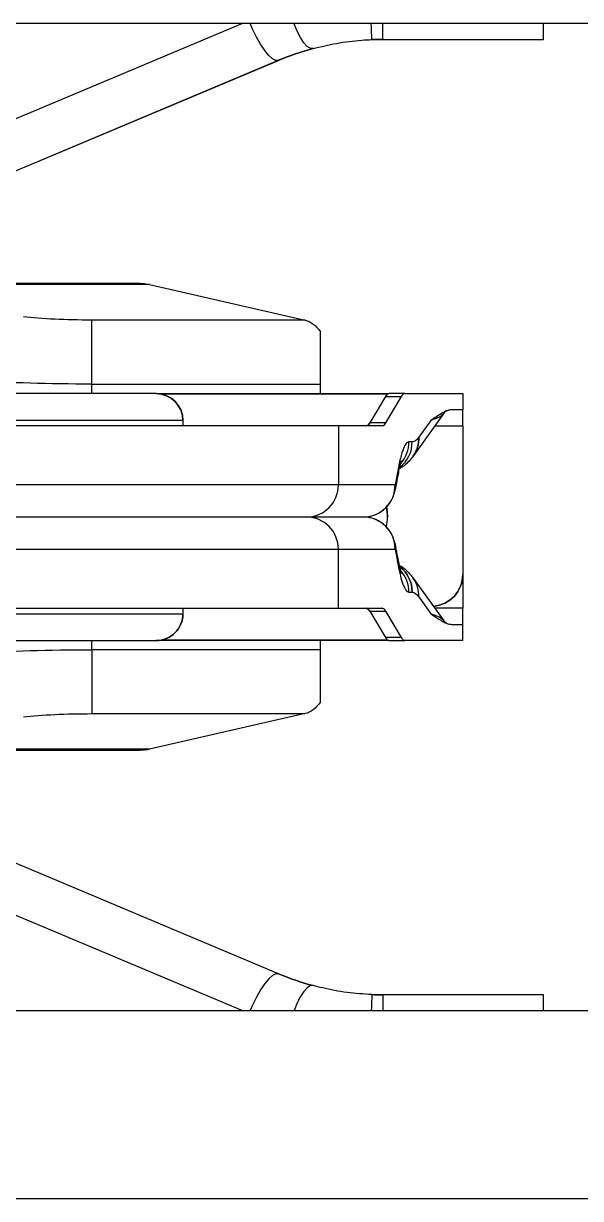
# Model space of a CAD drawing. Header units: inches. Extents: x -1851 to 6314, y -1304 to 4687.
# Drawn here: x 473.37 to 477.45, y 3146.52 to 3155.14 of the extents above; entities that cross this region are included whole.
import ezdxf

# ---------------------------------------------------------------- set-up
doc = ezdxf.new("R2010")
doc.units = ezdxf.units.IN
doc.header["$MEASUREMENT"] = 0

# ---------------------------------------------------------------- blocks, each defined once
blk = doc.blocks.new('2.4.20_7-7_Mid Plan View')
at = {"color": 7, "linetype": 'Continuous', "lineweight": 25}
for p, q in [((8.978616916656481, 1.149999979883432), (8.978616916656481, -1.149999972432852)), ((9.162515842437738, -1.149999972432852), (9.162515842437738, 1.149999979883432)), ((8.943617069244372, 1.115000013262033), (8.943617069244372, -1.115000005811453)), ((9.047566616058337, -0.03002114966511726), (9.047566616058337, -0.14038011059165)), ((9.093566143035876, -0.14038011059165), (9.093566143035876, -0.03002114966511726)), ((9.053566181182848, -0.07188010588288307), (9.053566181182848, -0.1743337325751781)), ((9.064566814422594, -0.07188010588288307), (9.064566814422594, -0.1743337325751781)), ((9.070566379547106, -0.168394397944212), (9.070566379547106, -0.07188010588288307)), ((9.076565944671618, -0.1743337325751781), (9.076565944671618, -0.07188010588288307)), ((9.087566577911364, -0.1743337325751781), (9.087566577911364, -0.07188010588288307)), ((9.027100765228258, -0.1373486183583736), (9.027100765228258, -0.08799999579787254)), ((9.027305805206286, -0.139149721711874), (9.027305805206286, -0.08799999579787254)), ((9.113894664764391, -0.139149721711874), (9.113894664764391, -0.08799999579787254)), ((9.114100658416735, -0.1373486183583736), (9.114100658416735, -0.08799999579787254)), ((8.985478603363024, -0.1632003895938396), (9.006639682769762, -0.112899836152792)), ((9.13449307632445, -0.112899836152792), (9.155654155731188, -0.1632003895938396)), ((9.04585953903197, -0.1284263990819454), (9.033942424774157, -0.1284263990819454)), ((9.033942424774157, -0.1284263990819454), (9.033942424774157, -0.1681241057813168)), ((9.04585953903197, -0.171000000089407), (9.04585953903197, -0.1284263990819454)), ((9.095341884613024, -0.1284263990819454), (9.107258998870837, -0.1284263990819454)), ((9.095341884613024, -0.1284263990819454), (9.095341884613024, -0.171000000089407)), ((9.107258998870837, -0.1681241057813168), (9.107258998870837, -0.1284263990819454)), ((9.033942424774157, -0.1681241057813168), (9.027305805206286, -0.139149721711874)), ((9.113894664764391, -0.139149721711874), (9.107258998870837, -0.1681241057813168)), ((9.047566616058337, -0.1837557666003704), (9.047566616058337, -0.14038011059165)), ((9.093566143035876, -0.14038011059165), (9.093566143035876, -0.1837557666003704)), ((9.053566181182848, -0.1453801058232784), (9.052566730499255, -0.1453801058232784)), ((9.088566028594958, -0.1453801058232784), (9.087566577911364, -0.1453801058232784)), ((9.070566379547106, -0.1789599172770977), (9.070566379547106, -0.168394397944212)), ((9.036112987518298, -0.171000000089407), (9.04585953903197, -0.171000000089407)), ((9.04585953903197, -0.171000000089407), (9.047566616058337, -0.171000000089407)), ((9.093566143035876, -0.171000000089407), (9.095341884613024, -0.171000000089407)), ((9.095341884613024, -0.171000000089407), (9.105088436126696, -0.171000000089407)), ((9.053566181182848, -0.1743337325751781), (9.064566814422594, -0.1743337325751781)), ((9.053566181182848, -0.1743337325751781), (9.053566181182848, -0.1825082562863827)), ((9.064566814422594, -0.1743337325751781), (9.064566814422594, -0.1848992519080639)), ((9.087566577911364, -0.1743337325751781), (9.076565944671618, -0.1743337325751781)), ((9.076565944671618, -0.1848992519080639), (9.076565944671618, -0.1743337325751781)), ((9.087566577911364, -0.1825082562863827), (9.087566577911364, -0.1743337325751781)), ((9.053014003753649, -0.1802006028592587), (9.048118793487536, -0.1830937527120113)), ((9.053014003753649, -0.1802006028592587), (9.053014003753649, -0.1831702701747417)), ((9.088118755340563, -0.1831702701747417), (9.088118755340563, -0.1802006028592587)), ((9.093013965606676, -0.1830937527120113), (9.088118755340563, -0.1802006028592587)), ((8.981566631317126, -0.2125000022351742), (8.981566631317126, -0.1825890205800533)), ((9.047566616058337, -0.1837557666003704), (9.047566616058337, -0.1867254488170147)), ((9.048118793487536, -0.1860634349286556), (9.048118793487536, -0.1830937527120113)), ((9.048118793487536, -0.1860634349286556), (9.053014003753649, -0.1831702701747417)), ((9.088118755340563, -0.1831702701747417), (9.093013965606676, -0.1860634349286556)), ((9.093013965606676, -0.1830937527120113), (9.093013965606676, -0.1860634349286556)), ((9.093566143035876, -0.1867254488170147), (9.093566143035876, -0.1837557666003704)), ((9.159566127777094, -0.1825890205800533), (9.159566127777094, -0.2125000022351742)), ((9.064566814422594, -0.1848992519080639), (9.062281810760485, -0.1853283308446407)), ((9.065760814666735, -0.1848357133567333), (9.063310825347887, -0.1852980367839336)), ((9.078850948333727, -0.1853283308446407), (9.076565944671618, -0.1848992519080639)), ((9.047566616058337, -0.1975000016391277), (9.047566616058337, -0.1867254488170147)), ((9.059206211090075, -0.188246127218008), (9.051401340484606, -0.1938375644385815)), ((9.056566440582262, -0.1874641589820385), (9.056566440582262, -0.1880715899169445)), ((9.089731418609606, -0.1938375644385815), (9.081926548004137, -0.188246127218008)), ((9.084566318511957, -0.1880715899169445), (9.084566318511957, -0.1874641589820385)), ((9.093566143035876, -0.1867254488170147), (9.093566143035876, -0.1975000016391277)), ((9.055711948394762, -0.1893079988658428), (9.052566730499255, -0.191561546176672)), ((9.088566028594958, -0.191561546176672), (9.08542081069945, -0.1893079988658428)), ((9.050565921783434, -0.1954260878264904), (9.050565921783434, -0.1975000016391277)), ((9.090565883636462, -0.1975000016391277), (9.090565883636462, -0.1954260878264904)), ((9.047566616058337, -0.1975000016391277), (9.050565921783434, -0.1975000016391277)), ((9.050565921783434, -0.1975000016391277), (9.053566181182848, -0.1975000016391277)), ((9.059900485992419, -0.1975000016391277), (9.053566181182848, -0.1975000016391277)), ((9.087566577911364, -0.1975000016391277), (9.059900485992419, -0.1975000016391277)), ((9.087566577911364, -0.1975000016391277), (9.090565883636462, -0.1975000016391277)), ((9.093566143035876, -0.1975000016391277), (9.090565883636462, -0.1975000016391277)), ((8.978616916656481, -0.2125000022351742), (8.981566631317126, -0.2125000022351742)), ((9.159566127777094, -0.2125000022351742), (9.162515842437738, -0.2125000022351742))]:
    blk.add_line(p, q, dxfattribs=at)
at = {"color": 8, "linetype": 'Continuous', "lineweight": 25}
for p, q in [((9.052566730499255, -0.02696575224399567), (9.052566730499255, -0.1453801058232784)), ((9.088566028594958, -0.1453801058232784), (9.088566028594958, -0.02696575224399567)), ((8.99926587295531, -0.107378538697958), (8.978616916656481, -0.1564603261649609)), ((9.162515842437738, -0.1564603261649609), (9.141866886138903, -0.107378538697958)), ((9.04585953903197, -0.1284263990819454), (9.047566616058337, -0.1284263990819454)), ((9.093566143035876, -0.1284263990819454), (9.095341884613024, -0.1284263990819454)), ((9.04766389083861, -0.1413606815040112), (9.04766389083861, -0.1834765933454037)), ((9.093468868255602, -0.1834765933454037), (9.093468868255602, -0.1413606815040112)), ((8.981566631317126, -0.1825890205800533), (8.978616916656481, -0.1825890205800533)), ((9.159566127777094, -0.1825890205800533), (9.162515842437738, -0.1825890205800533)), ((9.053566181182848, -0.1975000016391277), (9.053566181182848, -0.192286666482687)), ((9.087566577911364, -0.192286666482687), (9.087566577911364, -0.1975000016391277))]:
    blk.add_line(p, q, dxfattribs=at)
at = {"color": 8, "linetype": 'Continuous', "lineweight": 25, "flags": 128}
for points in [[(8.985478603363024, -0.1632003895938396), (8.985497676849352, -0.1626980118453503), (8.98518773269652, -0.1620802842080593), (8.984564983367907, -0.1613746099174023), (8.983654224395739, -0.1606122814118862), (8.982497417449938, -0.1598271541297436), (8.98114606094359, -0.1590540520846844), (8.97966023635863, -0.1583272777497768), (8.978616916656481, -0.1578808389604092)], [(9.155654155731188, -0.1632003895938396), (9.15563508224486, -0.1626980118453503), (9.155945026397692, -0.1620802842080593), (9.156567775726305, -0.1613746099174023), (9.15747853469848, -0.1606122814118862), (9.158635341644281, -0.1598271541297436), (9.159986698150629, -0.1590540520846844), (9.16147252273559, -0.1583272777497768), (9.162515842437738, -0.1578808389604092)], [(8.983278476715075, -0.1696162186563015), (8.983239376068102, -0.1691089533269405), (8.982875072479235, -0.1685352735221386), (8.98219987106322, -0.1679194532334805), (8.981243335723864, -0.1672875843942165), (8.980046474456774, -0.166666429489851), (8.978657924652087, -0.1660823039710522), (8.978616916656481, -0.1660667173564434)], [(9.157854282379144, -0.1696162186563015), (9.157893383026117, -0.1691089533269405), (9.158257686614984, -0.1685352735221386), (9.158932888031, -0.1679194532334805), (9.159889423370355, -0.1672875843942165), (9.161086284637445, -0.166666429489851), (9.162474834442133, -0.1660823039710522), (9.162515842437738, -0.1660667173564434)], [(8.981607639312731, -0.1805648170411587), (8.98145409774779, -0.1805585883557796), (8.980999195098864, -0.1805401556193829), (8.980260097503649, -0.1805102340877056), (8.97926636886596, -0.1804699562489986), (8.978616916656481, -0.1804436556994915)], [(9.159525119781488, -0.1805648170411587), (9.15967866134643, -0.1805585883557796), (9.160133563995355, -0.1805401556193829), (9.16087266159057, -0.1805102340877056), (9.161866390228266, -0.1804699562489986), (9.162515842437738, -0.1804436556994915)], [(9.062281810760485, -0.1853283308446407), (9.06284829330443, -0.1853494606912136), (9.063311779022204, -0.18529998883605)], [(9.078850948333727, -0.1853283308446407), (9.078284465789782, -0.1853494606912136), (9.077837192535387, -0.1853027157485485)]]:
    blk.add_lwpolyline(points, dxfattribs=at)
at = {"color": 7, "linetype": 'Continuous', "lineweight": 25, "flags": 128}
blk.add_lwpolyline([(9.072388851165758, -0.183266919106245), (9.072155200958239, -0.1833244971930981), (9.070597850799548, -0.1835000030696392), (9.070595943450915, -0.1835000030696392)], dxfattribs=at)
at = {"color": 7, "linetype": 'Continuous', "lineweight": 25}
for centre, radius, start, end in [((9.052566346217159, -0.1403801070776467), 0.004999999999998858, 179.9999999999593, 270), ((9.08856634621716, -0.1403801070776467), 0.005000000000003973, 270, 0), ((9.031566346217158, -0.1825890263318115), 0.05000000000000238, 157.1840133452676, 164.9622104957296), ((9.10956634621716, -0.1825890263318115), 0.05000000000000081, 15.03778950426953, 22.81598665473238), ((9.064596261420153, -0.1683636076715516), 0.005970197525267743, 269.7173970353068, 359.7045055063402), ((9.07653649767406, -0.1683636076715516), 0.005970197525265776, 180.2954944936597, 270.2826029646916), ((9.064596261420139, -0.1789291270044089), 0.005970197525279368, 269.7173970354054, 359.704505506245), ((9.064566346217159, -0.1789599125320649), 0.006000000000003063, 281.5751545752809, 0), ((9.07656634621716, -0.1789599125320649), 0.005999999999999652, 180, 258.4248454247622), ((9.076536497674066, -0.1789291270044373), 0.005970197525269449, 180.2954944936597, 270.2826029646268), ((9.031566346217158, -0.1825890263318115), 0.05000000000000263, 177.6797848110534, 180), ((9.052682985918583, -0.1793632160041341), 0.0009004385333241347, 291.5688168758184, 348.7690653735868), ((9.088449773175629, -0.1793632160041057), 0.0009004385333288086, 191.2309346267876, 248.431183124439), ((9.10956634621716, -0.1825890263318115), 0.04999999999999923, 0, 2.320215188946566), ((9.048449859840947, -0.1839311800356995), 0.0009004940048711581, 111.5707412087043, 168.7671410403733), ((9.052683003696412, -0.1823328981478767), 0.0009004182079928646, 291.5681117125671, 348.7697705369916), ((9.070600637952449, -0.1764999985635143), 0.007000000000002837, 254.7366798827763, 284.807812702024), ((9.088449755397807, -0.1823328981478483), 0.0009004182080023684, 191.2302294635621, 248.431888287571), ((9.092682899253258, -0.1839311800356995), 0.0009004940048878132, 11.2328589603057, 68.42925879080984), ((9.048449793544759, -0.1869008069555491), 0.0009004182079827856, 111.5681117116398, 168.7697705366313), ((9.092682965549447, -0.1869008069555491), 0.000900418207997316, 11.23022946383854, 68.43188828779509), ((9.059900637952449, -0.1914999985635291), 0.005999999999999575, 185.0710830415872, 270)]:
    blk.add_arc(centre, radius, start, end, dxfattribs=at)
at = {"color": 8, "linetype": 'Continuous', "lineweight": 25}
for centre, radius, start, end in [((9.056576592455603, -0.1820552845399845), 0.006016313942069017, 269.9033195776952, 321.6640282345666), ((9.056570529854408, -0.1814290564304883), 0.006035103936963979, 269.9611774617908, 310.7007223614613), ((9.064966767025563, -0.1809102737053649), 0.004008978571453368, 264.2744068641356, 281.5630508133006), ((9.076165992068656, -0.1809102737052228), 0.004008978571578251, 258.4369491869629, 275.7255931355865), ((9.0845557855199, -0.1820563898209002), 0.006015209318014924, 218.3285181572849, 270.1003283954014), ((9.084562202629723, -0.1814291679999656), 0.006034992385590334, 229.2748099092528, 270.0390758900987), ((9.055886272710492, -0.1836017744164735), 0.005708886619447907, 268.2501666162738, 305.5823720997189), ((9.08524904510654, -0.1835917484686718), 0.005718830476771704, 234.4456322538815, 271.7211427847404)]:
    blk.add_arc(centre, radius, start, end, dxfattribs=at)
at = {"color": 7, "linetype": 'Continuous', "lineweight": 25, "extrusion": (0, 0, -1)}
for centre, major_axis, ratio, start_param, end_param in [((9.043741834101876, -0.1284264054347375), (0, 0.02999999999999997), 0.07059807471688373, 0.7853981633965146, 1.570796326794897), ((9.097459441803007, -0.1284264054347375), (0, 0.02999999999999997), 0.07059807471688373, 4.712388980384691, 5.497787143781462), ((9.031824049530623, -0.1284264054347375), (0, 0.01800000000000407), 0.1176634578614461, 0.7853981633977938, 1.570796326794897), ((9.109377226374253, -0.1284264054347375), (0, 0.01800000000000407), 0.1176634578614461, 4.712388980384691, 5.497787143782991), ((9.057100637952441, -0.137348622416738), (-0.02999999999999997, 0), 0.5137614678899354, 6.166060387483305, 6.283185307179586), ((9.084100637952442, -0.137348622416738), (-0.02999999999999997, 0), 0.5137614678899354, 3.141592653589793, 3.258717573286149), ((9.04585977634338, -0.1674036682883013), (-0.01200000000000272, 0), 0.5137614678897049, 5.66035872176779, 6.166060387482683), ((9.095341499561503, -0.1674036682883013), (-0.01200000000000272, 0), 0.5137614678897049, 3.25871757328675, 3.764419239001879), ((9.01256634621716, -0.1880715860740452), (-0.04399999999999916, 0), 0.1432846062743171, 3.141592653589792, 3.338988213439259), ((9.12856634621716, -0.1880715860740452), (-0.04400000000000254, 0), 0.1432846062743059, 6.085789747330279, 6.283185307179586)]:
    blk.add_ellipse(centre, major_axis=major_axis, ratio=ratio, start_param=start_param, end_param=end_param, dxfattribs=at)
at = {"color": 8, "linetype": 'Continuous', "lineweight": 25, "extrusion": (0, 0, -1)}
for centre, major_axis, ratio, start_param, end_param in [((9.052566346217159, -0.1856222079666168), (0.001407997862649493, 0.008289600608815124), 0.1648164846434787, 2.341151966125453, 2.976790954809462), ((9.08856634621716, -0.1856222079666168), (-0.001407997862647788, 0.008289600608815126), 0.1648164846435522, 3.306394352365346, 3.942033341053348)]:
    blk.add_ellipse(centre, major_axis=major_axis, ratio=ratio, start_param=start_param, end_param=end_param, dxfattribs=at)
at = {"color": 7, "linetype": 'Continuous', "lineweight": 25}
for points, knots in [([(8.981607639312731, -0.1805648170411587), (8.981712996670122, -0.1790192884915598), (8.981926923680358, -0.1758811089656831), (8.982606469888385, -0.1722350655495006), (8.983130232978564, -0.17019393250294), (8.983278476715075, -0.1696162186563015)], [0, 0, 0, 0, 0.4102907881150988, 0.8330911462324322, 0.9999999999999999, 0.9999999999999999, 0.9999999999999999, 0.9999999999999999]), ([(9.157854282379144, -0.1696162186563015), (9.158201662371393, -0.1710557571991558), (9.158906064918806, -0.173974792950446), (9.159376177542153, -0.1777176235132742), (9.1594922336275, -0.1799361623009474), (9.159525119781488, -0.1805648170411587)], [0, 0, 0, 0, 0.4108222242134112, 0.8330480388077669, 1, 1, 1, 1]), ([(9.062281810760485, -0.1853283308446407), (9.06206470200063, -0.1853671686629923), (9.061095357833207, -0.1855405712134086), (9.059562623444474, -0.1858739096793158), (9.057955277215651, -0.1863570811517832), (9.056804820811823, -0.1868914894497777), (9.056646759718728, -0.1872712053868781), (9.056566440582262, -0.1874641589820385)], [0, 0, 0, 0, 0.06392055631916088, 0.2853916096591312, 0.5110501467026596, 0.7515389193813825, 1, 1, 1, 1]), ([(9.06159039688109, -0.1856420002877712), (9.061529497605914, -0.1857612121380328), (9.061265849450987, -0.1862773099778963), (9.060640338374565, -0.1870042621913797), (9.059895673175053, -0.1877324405522245), (9.059405487508254, -0.1880976554730864), (9.059206211090075, -0.188246127218008)], [0, 0, 0, 0, 0.09665598736893885, 0.418447882313623, 0.7635801476019181, 1, 1, 1, 1]), ([(9.063341342926012, -0.1853010319173336), (9.063156693369518, -0.1853315548071635), (9.062492400665125, -0.1854413635357162), (9.06161806268079, -0.1856297102130213), (9.060757330946895, -0.1858438101218098), (9.060258340410488, -0.1859952994582841), (9.060042675136689, -0.186083643818364), (9.060075818415388, -0.1860676373075876), (9.060082637786852, -0.1860643438994884)], [0, 0, 0, 0, 0.09870386621446982, 0.3550956713072793, 0.5854891698517076, 0.7843542131503516, 0.9556299562646119, 1, 1, 1, 1]), ([(9.07783909988402, -0.1852939240634441), (9.077256390475743, -0.1851958156105695), (9.076402192219415, -0.1850519976659939), (9.07562186293416, -0.1848864964696872), (9.07537385177611, -0.1848338954150677)], [0, 0, 0, 0, 0.6821711516693864, 1, 1, 1, 1]), ([(9.081053936004633, -0.1860664002597332), (9.081056836368358, -0.1860677129227497), (9.081065580661193, -0.1860716704642016), (9.080802937519227, -0.1859723892304146), (9.080279341657135, -0.1858180873493041), (9.079422699764084, -0.1856094076311763), (9.07857826429279, -0.1854301209640141), (9.077950930764604, -0.185326306275897), (9.077795230865465, -0.1853005401790142)], [0, 0, 0, 0, 0.08263113541203514, 0.2491242175074392, 0.4410219759359906, 0.6645625129297523, 0.9167467056084316, 1, 1, 1, 1]), ([(9.084566318511957, -0.1874641589820385), (9.084505907226696, -0.1872966984030597), (9.084383344557072, -0.1869569536760309), (9.083350439637247, -0.18641946886612), (9.081608315245763, -0.1858591668881218), (9.079779736958574, -0.1855071371096813), (9.078850948333734, -0.1853283308446407)], [0, 0, 0, 0, 0.2156752887489607, 0.4375629330006845, 0.7143216926068535, 1, 1, 1, 1]), ([(9.081926548004137, -0.188246127218008), (9.081614946923576, -0.1880060488269066), (9.081006641466072, -0.1875373694652751), (9.080170984600098, -0.186676350293709), (9.079725937260175, -0.185957332265076), (9.079529964447008, -0.1856407187879086)], [0, 0, 0, 0, 0.3701808604329945, 0.722664495441537, 1, 1, 1, 1]), ([(9.052566730499255, -0.191561546176672), (9.052563550304445, -0.1915658625898118), (9.05219677997287, -0.1920636724308338), (9.051479964287818, -0.1931901227448805), (9.05066606505957, -0.1944747880017701), (9.050582608423898, -0.1952675749561763), (9.050565921783434, -0.1954260878264904)], [0, 0, 0, 0, 0.003350018138809261, 0.3863559736392916, 0.8773056551483088, 0.9999999999999999, 0.9999999999999999, 0.9999999999999999, 0.9999999999999999]), ([(9.090565883636462, -0.1954260878264904), (9.090543340776865, -0.1952369267211225), (9.090475697463116, -0.1946693197614877), (9.090003876735853, -0.1937252302820411), (9.08929137464597, -0.1926308502317227), (9.088823399492473, -0.1919108363114219), (9.088569209113363, -0.1915658626076038), (9.088566028594958, -0.191561546176672)], [0, 0, 0, 0, 0.1464031351074058, 0.4393051005051868, 0.7322731650871933, 0.9966501087519968, 1, 1, 1, 1]), ([(9.051401340484606, -0.1938375644385815), (9.051274957021594, -0.1939353923943372), (9.051098542405935, -0.194071947294816), (9.050980786938862, -0.1942591269969114), (9.050947391509997, -0.1943122111260891)], [0, 0, 0, 0, 0.7164001834119238, 0.9999999999999999, 0.9999999999999999, 0.9999999999999999, 0.9999999999999999]), ([(9.09051057052611, -0.1949949525296688), (9.090510253296767, -0.1949935317864231), (9.090475436964429, -0.1948376033731165), (9.090358670586294, -0.194539565042021), (9.090096315530506, -0.194139355228117), (9.089852843448408, -0.1939379798377274), (9.089731418609606, -0.1938375495374203)], [0, 0, 0, 0, 0.00306727455042034, 0.3366373575380873, 0.669166578615351, 1, 1, 1, 1]), ([(9.050629817962633, -0.1949736587703228), (9.050626885499614, -0.194980147394574), (9.050619918490856, -0.1949955632076978), (9.050619544259757, -0.1950125491359245), (9.050619327545153, -0.1950223855674267)], [0, 0, 0, 0, 0.4209070372066204, 1, 1, 1, 1])]:
    blk.add_open_spline(points, degree=3, knots=knots, dxfattribs=at)
blk = doc.blocks.new('2.4.20_8_Plan View')
at = {"color": 7, "linetype": 'Continuous', "lineweight": 25}
for p, q in [((9.323470592498765, -1.149999976158171), (9.323470592498765, 1.149999976158114)), ((9.507369041442857, 1.149999976158142), (9.507369041442857, -1.149999976158142)), ((9.542368888854973, 1.115000009536743), (9.542368888854973, -1.115000009536743)), ((9.392419815063462, -0.1403801143169403), (9.392419815063462, -0.03002115339040756)), ((9.43841981887816, -0.03002115339040756), (9.43841981887816, -0.1403801143169403)), ((9.398419857025132, -0.1743337363004684), (9.398419857025132, -0.07188010960817337)), ((9.40942001342772, -0.1743337363004684), (9.40942001342772, -0.07188010960817337)), ((9.41542005538939, -0.1683944016695023), (9.41542005538939, -0.07188010960817337)), ((9.421419620513902, -0.07188010960817337), (9.421419620513902, -0.1743337363004684)), ((9.43241977691649, -0.07188010960817337), (9.43241977691649, -0.1743337363004684)), ((9.371885299682603, -0.1373486220836639), (9.371885299682603, -0.08799999952316284)), ((9.372091293334947, -0.1391497254371643), (9.372091293334947, -0.08799999952316284)), ((9.458680152893052, -0.1391497254371643), (9.458680152893052, -0.08799999952316284)), ((9.458885669708238, -0.1373486220836639), (9.458885669708238, -0.08799999952316284)), ((9.351492881774888, -0.1128998398780823), (9.330332279205308, -0.1632003933191299)), ((9.500507354736321, -0.1632003933191299), (9.479346752166734, -0.1128998398780823)), ((9.378726959228501, -0.1681241095066071), (9.378726959228501, -0.1284264028072357)), ((9.390644550323472, -0.1284264028072357), (9.378726959228501, -0.1284264028072357)), ((9.390644550323472, -0.1284264028072357), (9.390644550323472, -0.1710000038146973)), ((9.440126419067369, -0.1710000038146973), (9.440126419067369, -0.1284264028072357)), ((9.440126419067369, -0.1284264028072357), (9.45204401016234, -0.1284264028072357)), ((9.45204401016234, -0.1284264028072357), (9.45204401016234, -0.1681241095066071)), ((9.372091293334947, -0.1391497254371643), (9.378726959228501, -0.1681241095066071)), ((9.45204401016234, -0.1681241095066071), (9.458680152893052, -0.1391497254371643)), ((9.392419815063462, -0.1403801143169403), (9.392419815063462, -0.1837557703256607)), ((9.43841981887816, -0.1837557703256607), (9.43841981887816, -0.1403801143169403)), ((9.39741992950438, -0.1453801095485687), (9.398419857025132, -0.1453801095485687)), ((9.43241977691649, -0.1453801095485687), (9.433419704437242, -0.1453801095485687)), ((9.41542005538939, -0.178959921002388), (9.41542005538939, -0.1683944016695023)), ((9.390644550323472, -0.1710000038146973), (9.3808979988098, -0.1710000038146973)), ((9.392419815063462, -0.1710000038146973), (9.390644550323472, -0.1710000038146973)), ((9.440126419067369, -0.1710000038146973), (9.43841981887816, -0.1710000038146973)), ((9.44987297058104, -0.1710000038146973), (9.440126419067369, -0.1710000038146973)), ((9.398419857025132, -0.182508260011673), (9.398419857025132, -0.1743337363004684)), ((9.398419857025132, -0.1743337363004684), (9.40942001342772, -0.1743337363004684)), ((9.40942001342772, -0.1848992556333542), (9.40942001342772, -0.1743337363004684)), ((9.43241977691649, -0.1743337363004684), (9.421419620513902, -0.1743337363004684)), ((9.421419620513902, -0.1743337363004684), (9.421419620513902, -0.1848992556333542)), ((9.43241977691649, -0.1743337363004684), (9.43241977691649, -0.182508260011673)), ((9.392971992492662, -0.1830937564373016), (9.397867679595933, -0.180200606584549)), ((9.397867679595933, -0.183170273900032), (9.397867679595933, -0.180200606584549)), ((9.432971954345689, -0.180200606584549), (9.432971954345689, -0.183170273900032)), ((9.432971954345689, -0.180200606584549), (9.43786764144896, -0.1830937564373016)), ((9.326419830322251, -0.1825890243053436), (9.326419830322251, -0.2125000059604645)), ((9.392419815063462, -0.186725452542305), (9.392419815063462, -0.1837557703256607)), ((9.392971992492662, -0.1830937564373016), (9.392971992492662, -0.1860634386539459)), ((9.397867679595933, -0.183170273900032), (9.392971992492662, -0.1860634386539459)), ((9.43786764144896, -0.1860634386539459), (9.432971954345689, -0.183170273900032)), ((9.43786764144896, -0.1860634386539459), (9.43786764144896, -0.1830937564373016)), ((9.43841981887816, -0.1837557703256607), (9.43841981887816, -0.186725452542305)), ((9.504420280456529, -0.2125000059604645), (9.504420280456529, -0.1825890243053436)), ((9.40713500976561, -0.185328334569931), (9.40942001342772, -0.1848992556333542)), ((9.420225620269761, -0.1848357170820236), (9.42267513275145, -0.1852980405092239)), ((9.421419620513902, -0.1848992556333542), (9.423704624176011, -0.185328334569931)), ((9.392419815063462, -0.186725452542305), (9.392419815063462, -0.197500005364418)), ((9.39625501632689, -0.1938375681638718), (9.404059886932359, -0.1882461309432983)), ((9.401419639587388, -0.1880715936422348), (9.401419639587388, -0.1874641627073288)), ((9.426779747009263, -0.1882461309432983), (9.434584617614732, -0.1938375681638718)), ((9.429419994354234, -0.1874641627073288), (9.429419994354234, -0.1880715936422348)), ((9.43841981887816, -0.197500005364418), (9.43841981887816, -0.186725452542305)), ((9.39741992950438, -0.1915615499019623), (9.400565147399888, -0.1893080025911331)), ((9.430274486541734, -0.1893080025911331), (9.433419704437242, -0.1915615499019623)), ((9.395419597625718, -0.197500005364418), (9.395419597625718, -0.1954260915517807)), ((9.435420036315904, -0.1954260915517807), (9.435420036315904, -0.197500005364418)), ((9.392419815063462, -0.197500005364418), (9.395419597625718, -0.197500005364418)), ((9.398419857025132, -0.197500005364418), (9.395419597625718, -0.197500005364418)), ((9.398419857025132, -0.197500005364418), (9.42608547210692, -0.197500005364418)), ((9.42608547210692, -0.197500005364418), (9.43241977691649, -0.197500005364418)), ((9.435420036315904, -0.197500005364418), (9.43241977691649, -0.197500005364418)), ((9.43841981887816, -0.197500005364418), (9.435420036315904, -0.197500005364418)), ((9.326419830322251, -0.2125000059604645), (9.323470592498765, -0.2125000059604645)), ((9.507369041442857, -0.2125000059604645), (9.504420280456529, -0.2125000059604645))]:
    blk.add_line(p, q, dxfattribs=at)
at = {"color": 8, "linetype": 'Continuous', "lineweight": 25}
for p, q in [((9.39741992950438, -0.1453801095485687), (9.39741992950438, -0.02696575596928596)), ((9.433419704437242, -0.02696575596928596), (9.433419704437242, -0.1453801095485687)), ((9.323470592498765, -0.1564603298902512), (9.344119071960435, -0.1073785424232483)), ((9.486720561981187, -0.1073785424232483), (9.507369041442857, -0.1564603298902512)), ((9.392419815063462, -0.1284264028072357), (9.390644550323472, -0.1284264028072357)), ((9.440126419067369, -0.1284264028072357), (9.43841981887816, -0.1284264028072357)), ((9.392517089843736, -0.183476597070694), (9.392517089843736, -0.1413606852293015)), ((9.438322544097886, -0.1413606852293015), (9.438322544097886, -0.183476597070694)), ((9.326419830322251, -0.1825890243053436), (9.323470592498765, -0.1825890243053436)), ((9.504420280456529, -0.1825890243053436), (9.507369041442857, -0.1825890243053436)), ((9.398419857025132, -0.1922866702079773), (9.398419857025132, -0.197500005364418)), ((9.43241977691649, -0.197500005364418), (9.43241977691649, -0.1922866702079773))]:
    blk.add_line(p, q, dxfattribs=at)
at = {"color": 8, "linetype": 'Continuous', "lineweight": 25, "flags": 128}
for points in [[(9.330332279205308, -0.1632003933191299), (9.330350875854478, -0.1626980155706406), (9.330041408538804, -0.1620802879333496), (9.32941818237304, -0.1613746136426926), (9.328507900238023, -0.1606122851371765), (9.32735109329223, -0.1598271578550339), (9.325999736785874, -0.1590540558099747), (9.324513435363755, -0.1583272814750671), (9.323470592498765, -0.1578808426856995)], [(9.500507354736321, -0.1632003933191299), (9.500489234924302, -0.1626980155706406), (9.500798225402818, -0.1620802879333496), (9.501421928405748, -0.1613746136426926), (9.502331733703599, -0.1606122851371765), (9.5034885406494, -0.1598271578550339), (9.504839897155748, -0.1590540558099747), (9.506325721740708, -0.1583272814750671), (9.507369041442857, -0.1578808426856995)], [(9.328132152557359, -0.1696162223815918), (9.328093051910386, -0.1691089570522308), (9.32772827148436, -0.1685352772474289), (9.327053546905503, -0.1679194569587708), (9.326097011566148, -0.1672875881195068), (9.3248996734619, -0.1666664332151413), (9.32351160049437, -0.1660823076963425), (9.323470592498765, -0.1660667210817337)], [(9.502707481384263, -0.1696162223815918), (9.502746582031236, -0.1691089570522308), (9.50311183929442, -0.1685352772474289), (9.503786087036119, -0.1679194569587708), (9.504742622375474, -0.1672875881195068), (9.50594043731688, -0.1666664332151413), (9.507328033447251, -0.1660823076963425), (9.507369041442857, -0.1660667210817337)], [(9.326460838317857, -0.180564820766449), (9.326307296752915, -0.1805585920810699), (9.32585239410399, -0.1805401593446732), (9.325113773345933, -0.1805102378129959), (9.32411956787108, -0.1804699599742889), (9.323470592498765, -0.1804436594247818)], [(9.504379272460923, -0.180564820766449), (9.504532814025865, -0.1805585920810699), (9.50498771667479, -0.1805401593446732), (9.505725860595689, -0.1805102378129959), (9.506719589233384, -0.1804699599742889), (9.507369041442857, -0.1804436594247818)], [(9.40713500976561, -0.185328334569931), (9.407701969146714, -0.1853494644165039), (9.40814876556395, -0.1853027194738388)], [(9.423704624176011, -0.185328334569931), (9.423137664794908, -0.1853494644165039), (9.422674655914292, -0.1852999925613403)]]:
    blk.add_lwpolyline(points, dxfattribs=at)
at = {"color": 7, "linetype": 'Continuous', "lineweight": 25}
for centre, radius, start, end in [((9.39741981988049, -0.140380110802937), 0.005000000000002268, 180, 270), ((9.433419819880491, -0.140380110802937), 0.005000000000002268, 270, 4.071109992273302e-11), ((9.37641981988049, -0.1825890300571018), 0.05000000000000081, 157.1840133452685, 164.9622104957297), ((9.454419819880492, -0.1825890300571018), 0.05000000000000247, 15.03778950427034, 22.81598665473241), ((9.37641981988049, -0.1825890300571018), 0.04999999999999581, 177.6797848110534, 180), ((9.397533645840142, -0.1793607041879852), 0.0009038885914498615, 291.6879850992175, 348.6498971497795), ((9.433305988101509, -0.1793607041879852), 0.0009038885914726096, 191.3501028508159, 248.3120148998992), ((9.454419819880492, -0.1825890300571018), 0.05000000000000222, 0, 2.320215188946566), ((9.426085528145208, -0.1915000022888194), 0.005999999999997947, 270, 354.9289169583989)]:
    blk.add_arc(centre, radius, start, end, dxfattribs=at)
at = {"color": 8, "linetype": 'Continuous', "lineweight": 25}
for centre, radius, start, end in [((9.421019717835222, -0.1809080601231017), 0.004011179845564199, 258.5469167245889, 275.7217238348908), ((9.429410414721573, -0.1820531185142613), 0.006018482751953492, 218.345979268359, 270.0911978609067), ((9.40073968906421, -0.1836008798053683), 0.005709791176949686, 268.2482618784071, 305.5849630830128)]:
    blk.add_arc(centre, radius, start, end, dxfattribs=at)
at = {"color": 7, "linetype": 'Continuous', "lineweight": 25}
for centre, major_axis, ratio, start_param, end_param in [((9.38852672429465, -0.1284264091600278), (0, 0.02999999999999997), 0.07059807471682689, 4.712388980384691, 5.497787143783335), ((9.44224433199578, -0.1284264091600278), (0, 0.02999999999999997), 0.07059807471682689, 0.7853981633963478, 1.570796326794897), ((9.376608939723397, -0.1284264091600278), (0, 0.01800000000000407), 0.1176634578613514, 4.712388980384691, 5.497787143780882), ((9.45416211656702, -0.1284264091600278), (0, 0.01800000000000407), 0.1176634578613514, 0.7853981633964883, 1.570796326794897), ((9.401885528145215, -0.1373486261420283), (0.02999999999999997, 0), 0.5137614678899354, 3.141592653589793, 3.258717573286122), ((9.428885528145209, -0.1373486261420283), (0.02999999999999997, 0), 0.5137614678899354, 6.16606038748331, 6.283185307179586), ((9.390644666536154, -0.1674036720135916), (0.01199999999999589, 0), 0.513761467889997, 3.258717573286618, 3.764419239001527), ((9.440126389754269, -0.1674036720135916), (0.01199999999999589, 0), 0.513761467889997, 5.660358721767893, 6.166060387482749), ((9.35741981988049, -0.1880715897993355), (0.04400000000000082, 0), 0.1432846062743115, 6.085789747330311, 6.283185307179586), ((9.47341981988049, -0.1880715897993355), (0.04400000000000082, 0), 0.1432846062743115, 3.141592653589792, 3.338988213439287)]:
    blk.add_ellipse(centre, major_axis=major_axis, ratio=ratio, start_param=start_param, end_param=end_param, dxfattribs=at)
at = {"color": 8, "linetype": 'Continuous', "lineweight": 25}
for centre, major_axis, ratio, start_param, end_param in [((9.39741981988049, -0.1856222116919071), (0.001407997862647788, 0.008289600608815126), 0.1648164846437522, 3.30639435236515, 3.942033341052742), ((9.433419819880491, -0.1856222116919071), (-0.001407997862647788, 0.008289600608815126), 0.1648164846436843, 2.341151966126681, 2.976790954814453)]:
    blk.add_ellipse(centre, major_axis=major_axis, ratio=ratio, start_param=start_param, end_param=end_param, dxfattribs=at)
at = {"color": 7, "linetype": 'Continuous', "lineweight": 25}
for points, knots in [([(9.328132152557359, -0.1696162223815918), (9.3277847346598, -0.1710557586770847), (9.32708025524959, -0.1739747898712949), (9.326610610472855, -0.1777176575780857), (9.326493907991505, -0.1799361674801503), (9.326460838317857, -0.180564820766449)], [0, 0, 0, 0, 0.4108211994198765, 0.8330459607745107, 1, 1, 1, 1]), ([(9.504379272460923, -0.180564820766449), (9.504274024655189, -0.1790192733662366), (9.504060316314778, -0.1758810001484505), (9.503379393123836, -0.1722351391631491), (9.502855701262831, -0.1701939404128154), (9.502707481384263, -0.1696162223815918)], [0, 0, 0, 0, 0.4102847523955509, 0.833093601600821, 1, 1, 1, 1]), ([(9.401419639587388, -0.1874641627073288), (9.40148005087265, -0.18729670212835), (9.401602613542266, -0.1869569574013212), (9.402635518462098, -0.1864194725914103), (9.404377642853568, -0.1858591706134121), (9.406206221140764, -0.1855071408349716), (9.40713500976561, -0.185328334569931)], [0, 0, 0, 0, 0.2156752887489607, 0.4375629330006845, 0.7143216926068535, 1, 1, 1, 1]), ([(9.404059886932359, -0.1882461309432983), (9.404371292688616, -0.188006044882286), (9.40497924234576, -0.1875373308795361), (9.4058149921579, -0.186676356772864), (9.406260026543492, -0.1859573368322742), (9.40645599365233, -0.1856407225131989)], [0, 0, 0, 0, 0.3701608031540423, 0.72265566338924, 1, 1, 1, 1]), ([(9.40493249893187, -0.1860664039850235), (9.404929389398006, -0.186067716217849), (9.404920014114879, -0.1860716726160661), (9.405183973686825, -0.1859724066998183), (9.40570618583881, -0.185818064788009), (9.406564162318503, -0.1856094546050429), (9.407407462976195, -0.185430076936683), (9.408035318385515, -0.1853263079553074), (9.40819120407103, -0.1853005439043045)], [0, 0, 0, 0, 0.08262902771801044, 0.2491275423314087, 0.4410063916076862, 0.6645639869246074, 0.9167170146715522, 1, 1, 1, 1]), ([(9.408147335052476, -0.1852939277887344), (9.408729852050385, -0.1851958148291999), (9.409583799582492, -0.1850519850011096), (9.410364088473656, -0.1848864993850725), (9.410612106323228, -0.184833899140358)], [0, 0, 0, 0, 0.6821461225587816, 1, 1, 1, 1]), ([(9.422644615173333, -0.1853010356426239), (9.422829451122311, -0.1853315563397189), (9.42349421472165, -0.1854413242098758), (9.424367700899673, -0.1856297383982337), (9.425228748194904, -0.1858438099017405), (9.42572738364666, -0.1859953068353661), (9.425943794707308, -0.1860836476355132), (9.42591062230477, -0.1860676409650637), (9.425903797149644, -0.1860643476247787)], [0, 0, 0, 0, 0.09873375303834961, 0.3550965350949001, 0.5854873694555168, 0.784350113153554, 0.9556304693431188, 1, 1, 1, 1]), ([(9.423704624176011, -0.185328334569931), (9.42392156281285, -0.1853671737339937), (9.424890357924198, -0.1855406199804293), (9.426423297963126, -0.185873919755835), (9.428031415035264, -0.1863570570427271), (9.429180836637599, -0.1868915114013703), (9.429339412063712, -0.1872712124042835), (9.429419994354234, -0.1874641627073288)], [0, 0, 0, 0, 0.06390334483487728, 0.28537677280182, 0.5110501266917958, 0.751533376217335, 1, 1, 1, 1]), ([(9.424395561218248, -0.1856420040130615), (9.424456635575197, -0.1857612132582176), (9.424720990061758, -0.1862771990232091), (9.425346036351243, -0.1870042485755334), (9.426090251049374, -0.1877324758086161), (9.426580453134534, -0.1880976626011659), (9.426779747009263, -0.1882461309432983)], [0, 0, 0, 0, 0.09668120961679, 0.4184753275443245, 0.7635785143809277, 1, 1, 1, 1]), ([(9.395419597625718, -0.1954260915517807), (9.395442253141525, -0.1952369295621281), (9.39551023454191, -0.1946693195783666), (9.395984701867121, -0.1937252681433961), (9.39668782139546, -0.1926307521018202), (9.3971753859758, -0.1919110239041686), (9.3974169090814, -0.1915658663494924), (9.39741992950438, -0.1915615499019623)], [0, 0, 0, 0, 0.1464035579150347, 0.4393066560871267, 0.7322732240007482, 0.9966518809694686, 0.9999999999999999, 0.9999999999999999, 0.9999999999999999, 0.9999999999999999]), ([(9.433419704437242, -0.1915615499019623), (9.433422724898222, -0.1915658663264708), (9.433771257532257, -0.1920639408953093), (9.434518022060686, -0.1931899560431418), (9.43531922335903, -0.1944748028467131), (9.43540323806036, -0.1952675802724286), (9.435420036315904, -0.1954260915517807)], [0, 0, 0, 0, 0.003348249826920118, 0.3863563677711697, 0.877305490722297, 1, 1, 1, 1]), ([(9.395475864410386, -0.1949949562549591), (9.395476021924651, -0.1949935353853505), (9.395493620309892, -0.1948347877786034), (9.395635131151764, -0.194541041032636), (9.395887216517941, -0.194138595844322), (9.39613254237505, -0.193937797672163), (9.39625501632689, -0.1938375532627106)], [0, 0, 0, 0, 0.003011833740021803, 0.3364991393531735, 0.6687606703584296, 1, 1, 1, 1]), ([(9.434584617614732, -0.1938375681638718), (9.434711195552488, -0.1939353594835893), (9.434887844397394, -0.1940718344805532), (9.435005651221019, -0.1942591270056369), (9.4350390434265, -0.1943122148513794)], [0, 0, 0, 0, 0.716551177127772, 1, 1, 1, 1]), ([(9.435356616973863, -0.1949736624956131), (9.435359332500681, -0.1949801657760588), (9.43536582039981, -0.1949957033237126), (9.435366634205892, -0.1950125777189271), (9.435367107391343, -0.195022389292717)], [0, 0, 0, 0, 0.4185525644639068, 0.9999999999999999, 0.9999999999999999, 0.9999999999999999, 0.9999999999999999])]:
    blk.add_open_spline(points, degree=3, knots=knots, dxfattribs=at)

msp = doc.modelspace()

# ---------------------------------------------------------------- block references
at = {"yscale": 39.37008, "zscale": 39.37008, "rotation": 90}
for name, p, xscale in [('2.4.20_8_Plan View', (468.8136477883781, 3522.203801379043), -39.37008), ('2.4.20_7-7_Mid Plan View', (468.8136479350469, 2794.409055329793), 39.37008)]:
    msp.add_blockref(name, p, dxfattribs=dict(at, xscale=xscale))

doc.saveas('drawing.dxf')
